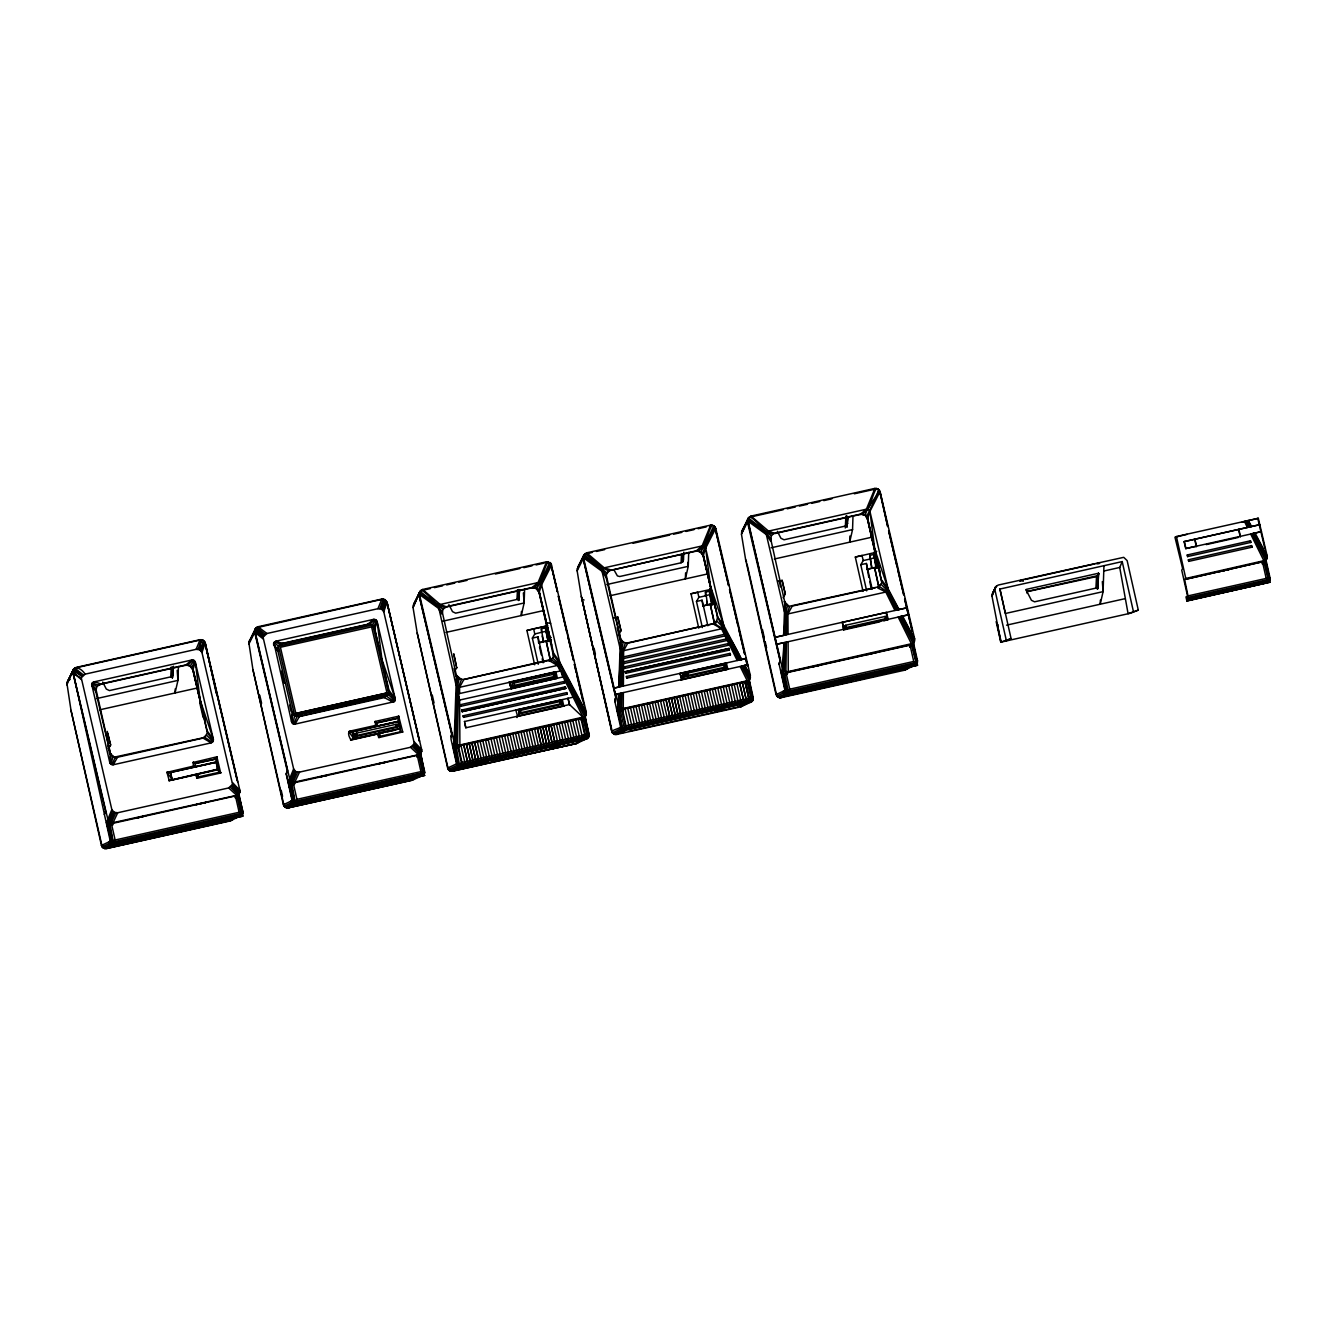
<?xml version="1.0" encoding="UTF-8"?>
<svg xmlns="http://www.w3.org/2000/svg" width="1337" height="1337" viewBox="0 0 1337 1337"><rect width="100%" height="100%" fill="white"/><g stroke="black" fill="none" stroke-linecap="round" stroke-linejoin="round"><path stroke-width="1.5" d="M623.41 685.981L623.543 663.436M623.56 661.932L623.577 658.556M623.36 692.566L623.259 708.493L622.123 711.217L625.449 725.924L623.644 728.698C628.306 732.175 620.953 731.122 616.775 734.548L612.413 732.86L615.137 734.598L624.513 730.186L751.645 701.758L753.199 697.446L749.054 679.012M623.594 656.868L623.627 650.668L627.939 642.83L713.005 623.811L716.849 621.103L723.334 627.504L740.046 659.893L746.33 658.506L614.001 688.137L615.455 694.371L747.801 664.756L743.088 665.793L749.856 678.912L748.67 681.803L745.361 683.675L748.77 698.365L745.411 683.642L746.33 681.419L623.744 708.827L622.407 709.462L638.735 705.786L642.362 722.147L625.449 725.924M110.453 844.717L103.3 848.059L101.445 845.419L71.011 710.365L66.883 683.073L73.518 669.269L76.159 667.414L200.132 639.688L203.324 640.239L205.213 642.863L239.858 790.317L239.34 793.493L235.797 797.554L234.727 796.1L236.014 795.498L235.095 797.721M104.954 846.622L104.838 848.661L106.475 848.611L230.432 820.901L242.248 814.918L241.646 815.52M423.461 774.875L424.046 774.257L296.012 803.604L286.77 807.983L285.232 807.381L283.377 804.74L252.944 669.687L248.816 642.395L255.367 628.958M413.049 607.499L419.985 591.338L422.626 589.483L546.582 561.774L550.994 563.445L586.325 712.404L583.534 719.507L587.912 738.108L576.615 743.506L452.675 771.215L449.499 770.563L447.644 768.006L417.194 632.953L413.049 607.499L419.4 592.876L437.934 606.831L442.163 611.494L456.335 675.235L459.076 679.029L463.872 679.48L551.145 659.492L558.498 664.974L562.91 677.007L561.657 670.673L457.989 693.903L459.46 700.137M450.987 770.73L460.463 766.836L587.595 738.408L585.589 739.311L589.316 735.684L584.837 717.033M624.078 729.985L621.789 728.448L612.413 732.86L611.744 731.356L581.294 596.285L577.149 570.832L577.818 567.306L584.052 554.688L586.676 552.833L710.649 525.123L713.841 525.675L715.73 528.299L750.391 675.753L747.6 682.856L751.962 701.457M909.728 646.907L910.631 644.685L909.344 645.286L909.728 646.907L912.987 645.052L913.355 642.278L917.5 660.712L917.149 663.804L788.061 692.65L777.9 697.262L776.045 694.622L745.611 559.551L741.45 534.098L748.352 517.954L750.993 516.099L874.95 488.389L878.142 488.924L880.03 491.548L914.692 639.019L911.901 646.122L916.564 664.171L905.032 670.104L780.975 697.697L778.084 696.828L776.463 694.505M991.987 596.135L995.513 586.943L998.154 585.071L1123.732 557.328L1127.141 560.621L1138.288 610.107L1130.634 613.182L1000.845 642.161L991.987 596.135L995.513 586.943M458.324 694.321L457.555 745.177L456.402 747.935L459.594 765.349C464.658 768.407 455.549 769.594 452.458 770.697M457.989 693.903L458.424 687.352L461.482 679.53L456.335 675.235M621.839 692.9L621.605 708.526L620.468 711.284L624.195 727.863L751.327 699.435L749.439 698.198L746.113 683.491L748.737 680.098L741.651 666.11M621.939 686.316L622.373 658.322M622.39 657.135L622.474 650.701L625.532 642.88C631.649 643.649 619.566 642.997 620.535 638.234L606.213 574.843L601.984 570.18L583.467 556.225L577.183 569.01M786.357 642.061L785.922 671.792L784.769 674.55L788.83 693.452L915.962 665.024L788.83 693.452L779.438 697.847L776.764 696.076L777.048 694.304M786.474 634.707L786.791 613.967L789.849 606.146L877.306 587.06L881.15 584.369L887.634 590.77L897.511 609.889L907.338 607.717L775.025 637.331L785.22 634.991L785.705 613.549L787.577 605.293C777.014 594.865 794.429 610.742 787.443 605.644M545.379 627.872L548.103 641.259L545.379 627.872L541.368 628.774L541.585 632.234M715.429 603.589L712.17 604.642L709.479 591.221L705.468 592.124L705.451 595.684L709.696 594.681L709.479 591.221M173.476 666.244L172.339 677.809L172.573 666.996M518.121 591.121L518.539 600.413L518.773 589.584L518.539 600.413L519.608 590.787M846.973 525.207L847.173 516.182L846.939 527.012L848.009 517.402M1027.184 593.361L1026.198 589.416L1098.446 573.255L1097.476 589.049L1097.777 575.779M171.938 668.533L172.339 677.809L172.557 668.717M620.401 693.218L620.067 707.942L618.881 710.816L622.49 729.818L624.061 730.403L751.645 701.758L740.731 706.838L616.675 734.448L615.154 733.411L615.137 734.598M620.569 686.616L621.404 650.3L623.276 642.027L620.385 638.585L606.146 577.584L606.079 575.194L608.719 570.866L695.875 550.911L700.555 551.713L703.312 555.557L717.635 616.524C716.716 624.513 711.551 622.691 722.548 628.323L725.958 635.693L622.34 658.857L622.106 657.202L725.724 634.022L725.958 635.693M785.036 642.362L784.368 671.207L783.181 674.082L787.343 692.833L788.395 693.251M1096.908 576.063L1097.476 589.049L1097.41 575.712L1026.716 591.522M538.259 664.255L532.36 638.117L537.992 636.847L538.627 642.98L546.215 641.225M538.761 642.562L546.148 640.908L550.46 661.096M702.878 605.912L710.248 604.257L702.878 605.912L702.092 600.196L696.477 601.449L702.36 627.588M866.66 590.854L860.777 564.715L866.393 563.462L868.816 577.484M867.178 569.161L874.565 567.523L867.028 569.579M784.201 635.225L785.671 603.99M178.406 666.478L177.955 680.399L175.047 692.984L175.231 688.889M524.605 589.065L524.137 602.987L521.246 615.572L521.413 611.477M683.775 552.181L683.508 560.019L681.335 562.727L619.733 576.514L617.41 575.929L613.9 569.746M688.705 552.415L688.254 566.336L685.346 578.904L685.614 572.788M849.914 536.037L849.663 542.17L852.555 529.586L853.006 515.664M1103.944 565.785L1103.092 591.639L1100.201 604.224L1100.368 600.129M623.961 708.326L622.825 711.05L617.61 709.863L618.864 706.805L618.58 693.636L618.179 705.318L616.842 708.577L621.789 728.448L616.842 708.577M614.001 688.137L618.797 687.017L620.385 638.585M776.713 696.126L786.106 691.714L781.911 673.129L783.164 670.071L783.983 642.596L782.479 668.567L781.142 671.842L785.304 690.26L787.343 692.833M783.599 635.359L784.836 601.483M109.784 762.541L110.219 752.296L95.896 688.906L91.668 684.26L92.086 683.19L93.908 681.903L191.793 660.01L194.015 660.394L195.319 662.216L213.385 739.378L213.018 741.567L211.179 742.871L113.311 764.747L111.088 764.363L109.784 762.541L91.668 684.26M291.583 721.88L292.034 711.652L294.775 715.445L299.438 716.248L386.694 696.259L394.047 701.741L394.833 700.922L395.2 698.716L377.134 621.571L375.814 619.75L373.591 619.365L275.706 641.242L273.884 642.545L291.583 721.88L292.903 723.718L295.126 724.102L394.047 701.741M456.469 674.884L454.112 741.968L452.775 745.227L456.936 763.661L460.028 766.636M103.3 848.059L104.854 847.474M777.9 697.262L778.385 696.259M170.768 676.823L171.286 666.996M516.968 599.427L517.486 589.6M681.068 562.76L681.486 554.905M845.268 527.998L845.903 516.199M1095.922 588.063L1096.541 576.28M113.762 844.065L111.472 842.527L107.294 823.926L113.979 812.278L117.723 812.746L228.66 787.944L232.554 784.301L201.971 652.523L199.831 649.832L196.088 649.347L85.15 674.149L81.256 677.792L111.84 809.57L113.979 812.278L109.35 825.13L113.327 842.778C118.04 846.237 110.436 845.368 106.375 848.51L231.919 820.233C234.543 817.342 230.983 821.737 230.432 818.578M295.577 803.403L293.288 801.866L289.093 783.281L295.778 771.616L299.521 772.101L410.476 747.283L414.353 743.656L383.786 611.861L381.647 609.171L377.903 608.703L266.949 633.504L263.055 637.147L293.639 768.925L295.778 771.616L291.165 784.468L295.276 803.052L297.533 803.637M172.339 677.809L173.125 668.132M518.539 600.413L519.324 590.72M682.789 561.807L683.424 554.07M847.725 517.319L846.939 527.012L846.455 515.881M1097.476 589.049L1098.747 573.556L1097.794 576.331L1026.816 591.756M286.786 806.796L286.77 807.983M110.252 763.577L111.205 754.452C107.963 749.004 113.729 760.552 117.472 757.243L202.539 738.225L206.533 735.183L213.018 741.567M292.068 722.933C293.02 708.343 290.898 716.599 299.287 716.599L384.354 697.58L388.348 694.521L394.833 700.922M197.408 773.922L195.586 774.825L197.107 778.251L198.344 776.964L197.191 773.789L198.127 776.947L218.967 772.351L215.959 758.998L195.169 763.41L195.586 766.803L193.547 766.101L166.975 772.335L169.247 780.708L217.63 769.794L216.694 762.09L170.351 772.552L171.921 780.023L218.366 769.243M378.906 737.589C381.864 736.236 377.168 729.601 379.925 736.286L400.782 731.707L398.443 721.228L377.485 725.907L375.63 725.139L375.162 721.445L398.677 716.181L402.721 731.957L378.906 737.589L377.402 734.163L378.689 733.144L400.181 728.581L400.348 729.668M1188.877 600.129L1184.599 579.506L1263.097 561.64L1262.897 563.696L1265.454 562.008L1267.158 555.958L1258.301 518.271L1176.426 536.538L1174.956 537.223L1182.61 568.576L1181.741 570.164L1188.509 600.296L1266.791 582.698L1269.331 581.06L1269.983 577.651L1265.821 559.234L1267.158 555.958L1255.025 533.028L1252.05 533.697L1265.504 560.32L1264.367 563.078L1268.746 581.662M199.831 649.832C200.266 635.292 206.633 637.766 199.831 649.832L204.528 641.376L201.219 650.969M383.017 610.324L386.343 600.714L381.647 609.171L383.585 598.993L387.011 602.218L421.673 749.673L421.155 752.831L417.612 756.909L416.542 755.438L417.812 754.837L416.91 757.06M1098.446 573.255L1097.41 575.712M111.088 764.363L112.96 756.09L111.055 754.803M292.903 723.718L294.625 715.796M107.929 824.411L112.124 843.062L113.327 842.778L110.152 825.364L113.979 812.278M289.728 783.766L293.939 802.417L295.143 802.116L291.967 784.702L295.778 771.616M173.208 674.082L171.036 676.806L109.433 690.577L106.308 689.056L102.698 682.071M519.408 596.686L517.235 599.394L455.633 613.165L452.508 611.644L448.898 604.658M847.825 523.285L845.652 525.993L784.034 539.78L780.908 538.243L777.315 531.257M1098.362 585.322L1096.19 588.046L1034.571 601.817L1031.445 600.296L1026.047 589.818M263.79 635.526L255.183 628.992L256.47 627.421L263.79 635.526L254.749 630.145L287.605 770.797L286.218 774.14L292.118 800.596L293.973 803.253L297.349 803.754L288.408 807.932L284.096 806.194L285.734 806.378M614.686 700.354L615.956 697.413L583.199 558.732L577.149 570.832M779.103 664.439L780.073 660.729L747.467 521.998L747.767 519.475L766.302 533.446L770.513 538.109L784.702 601.834M255.334 628.607L254.648 632.15L287.254 770.881L286.168 773.789M779.003 663.302L780.256 660.679L747.767 519.475M703.162 555.908L700.404 552.064L704.332 546.332L713.841 525.675L715.362 529.185L715.73 528.299L705.635 548.153L703.162 555.908L717.484 616.875C723.384 629.309 735.484 645.086 741.149 659.659M867.462 519.174L866.476 516.984L879.345 490.061L887.701 526.611L880.03 491.548L869.936 511.419L867.462 519.174L881.868 582.481L867.613 518.823L864.855 514.979L860.176 514.177L775.176 533.179C766.268 537.023 757.578 519.792 749.489 516.767L742.135 530.572M172.055 779.772L170.668 772.385L167.392 771.95L170.534 772.769L172.055 779.772L218.315 769.059M377.803 734.381L379.106 733.344L354.071 738.659C354.372 727.913 344.06 729.217 351.046 740.063L383.552 732.693M201.971 652.523L205.213 642.863L216.327 693.702M383.786 611.861L387.011 602.218L419.467 741.316L386.995 602.569L385.123 599.594L381.647 609.171M1098.68 573.306L1097.443 576.03M220.906 772.619L218.8 772.318L216.126 758.898L216.878 756.826L220.672 772.987L197.107 778.251M402.721 731.957L400.615 731.673L397.941 718.236L398.677 716.181L397.507 718.17L376.967 722.765L377.385 726.158L375.346 725.456L349.191 731.306L352.35 732.124L353.87 739.127M744.224 665.542L750.441 677.391L748.67 681.803L752.848 700.538L750.024 702.493M1254.407 533.162L1267.209 557.596L1265.454 562.008L1270 582.197L1186.905 601.048L1185.969 596.92L1187.039 596.419L1187.975 600.547L1186.905 601.048M66.883 683.073L73.518 669.269L81.992 676.171L74.655 668.082L67.518 681.385M110.069 752.647L95.829 691.664L96.749 686.683L92.086 683.19M395.234 699.853L389.05 692.65L374.795 628.975L372.037 625.131L367.374 624.329L282.358 643.348C275.806 644.668 280.051 653.994 273.483 643.598M561.891 671.709L584.67 716.749L459.193 745.144L456.001 744.592L454.112 741.968L419.467 594.514L437.968 607.967L442.096 614.235L442.998 609.254L419.985 591.338L413.066 605.661M614.853 700.003L615.755 697.463L583.166 558.732L584.854 554.387L577.818 567.306M583.149 557.094L584.052 554.688L606.914 572.955L608.719 570.866L603.171 568.292L585.171 553.501L584.804 554.387L592.458 552.348M680.316 673.38L681.736 679.647L679.848 673.413L726.375 663.002L727.846 669.252L680.951 680.032M783.348 642.729L776.647 644.284L908.976 614.669L899.584 616.741L913.037 643.364L787.56 671.742L784.368 671.207L782.479 668.567L747.834 521.112L766.335 534.583L770.463 540.85L771.365 535.87L748.352 517.954L741.483 532.26M212.232 742.403L204.745 737.255L207.385 732.943L213.419 740.514M232.554 784.301L239.925 791.955L237.819 796.401L241.93 814.968L242.883 811.509L238.638 794.429M239.707 816.556L113.712 844.499L241.328 815.837L239.34 816.74L243.05 813.097L238.738 793.092L239.858 790.317L232.538 782.58M389.201 692.299L388.348 694.521M288.057 806.763L288.324 807.832L412.247 780.123L415.59 776.83M288.324 807.832L412.364 780.223L422.793 775.376L424.865 772.452L420.587 753.75M588.18 737.456L589.316 735.684L584.988 715.663L586.325 712.404L559.635 661.949L553.568 653.175L539.246 592.207L536.488 588.364L531.808 587.561L446.809 606.58L442.998 609.254M753.199 697.446L752.564 700.839M894.921 610.457L885.813 592.057C872.827 585.105 878.091 590.319 882.002 582.13L888.052 589.701L898.514 609.672M914.324 665.742L916.597 664.071L917.5 660.712M1269.983 577.651L1269.064 581.01L1266.791 582.698M112.158 764.781L115.216 756.959L202.689 737.874L211.179 742.871M198.026 649.264L201.77 639.654M293.973 724.119L296.881 716.649M379.842 608.602L383.585 598.993L256.303 627.805L257.991 627.103M561.139 700.07L562.325 699.652L563.779 705.903L562.643 706.237L561.172 699.986L515.798 710.064L517.67 716.298M725.206 663.419L726.71 669.586M111.84 809.57L106.525 822.656L111.472 842.527L102.113 846.923L101.512 845.402L110.67 841.073M293.639 768.925L288.341 781.995L292.786 802.1M107.227 731.356L110.687 744.876L108.447 748.57M278.38 646.172L372.806 624.931L389.017 694.287L294.641 715.379L278.447 646.038L273.884 642.545M238.621 795.197L242.816 813.849L241.796 814.049L239.122 812.278L235.797 797.554L238.203 794.679L231.819 785.922L239.925 791.955M294.641 715.379L389.067 694.17M295.878 713.44L387.095 692.917L295.878 713.44L280.419 647.275L371.586 626.886L387.028 693.051M266.949 633.504L257.974 626.752L381.931 599.043L377.903 608.703M417.612 756.909L420.019 754.018L413.634 745.277L421.723 751.31L420.169 755.221L417.612 756.909L420.921 771.616L423.745 774.324M422.793 775.376L421.138 776.078L424.33 773.956L420.169 755.221L421.673 749.673L414.353 741.935M456.753 667.915L453.744 653.81L456.285 665.91M546.582 561.774L538.042 582.581L531.675 587.912L446.658 606.914C437.517 609.421 429.311 593.645 421.122 590.152L413.718 603.973M461.984 762.441L458.407 746.079L459.694 745.478L582.263 718.069L581.361 720.292L584.72 735.016L581.979 735.617L578.353 719.256M458.624 747.751L459.895 744.976L459.644 700.053L563.111 676.923L583.166 717.417L582.063 720.142L585.372 734.849L587.277 736.085L460.145 764.513L461.382 762.575L585.372 734.849M621.003 630.797L617.811 617.159L621.003 630.797L617.945 635.643M785.304 594.063L782.112 580.408L785.304 594.063L783.081 597.756M874.95 488.389L866.409 509.196L860.042 514.528L775.025 533.53L768.524 531.09L750.993 516.099L747.985 518.84M1102.34 581.578L1103.092 591.639L1005.357 613.499L999.892 588.932L1011.073 638.551L1005.825 641.008M66.85 684.895L72.95 670.79L81.992 676.171M81.256 677.792C65.262 671.441 76.627 661.447 85.15 674.149M96.749 686.683L100.559 683.992L185.559 664.99L190.238 665.793L192.996 669.62L207.385 732.943M95.829 691.664L91.718 685.396M92.855 682.355C97.768 687.168 106.425 684.31 93.908 681.903M112.809 756.441L115.082 757.31M117.472 757.243L113.311 764.747M105.439 811.526L104.37 814.434M100.409 684.343L185.408 665.341L191.793 660.01M185.408 665.341L187.832 665.274L192.929 659.993M192.846 669.971L195.319 662.216L200.149 700.103L213.385 739.378L207.168 730.938L192.846 669.971L190.088 666.144L194.015 660.394M191.843 667.781L194.851 661.18M204.528 641.376L237.652 781.978M254.598 630.529L263.055 637.147M254.648 632.15L263.071 638.852M278.564 646.022L280.202 644.3L274.67 641.71M273.517 644.735L277.645 651.002L277.712 648.261M280.068 644.651L282.358 643.348L275.706 641.242M292.034 711.652L277.795 650.651M299.287 716.599L295.126 724.102M282.224 643.699L367.224 624.68L373.591 619.365M367.224 624.68L369.63 624.63L374.744 619.332M374.661 629.326L377.134 621.571L381.964 659.459L395.2 698.716L388.983 690.293L374.661 629.326L371.903 625.482L375.814 619.75M373.658 627.137L376.65 620.535M354.723 733.746L354.79 736.804L397.306 727.311L397.724 726.309L397.239 724.236L395.735 724.37L356.427 733.161L354.723 733.746L354.79 736.804M419.4 592.876L419.099 595.383L451.705 734.113L450.953 738.91L456.569 763.828L458.424 766.469L461.616 767.037L585.957 739.144M419.617 592.224L422.626 589.483L440.157 604.474L446.658 606.914M384.354 697.58L392.994 702.209M397.239 724.236L397.306 727.311M457.304 677.374L454.797 743.456L453.544 746.514L457.739 765.098L448.313 769.527L417.194 632.953M459.076 679.029L457.354 686.951L456.001 744.592L454.814 747.467L458.975 766.218L449.499 770.664L448.346 769.46M531.675 587.912C542.655 586.408 542.672 569.01 548.237 561.724L547.869 562.61M553.434 653.526L553.501 655.882L539.095 592.558L536.338 588.715L540.265 582.982L549.791 562.325L549.423 563.211M538.109 590.369L550.994 563.445L550.627 564.331M539.095 592.558L541.585 584.804L551.663 564.949M512.322 683.692L512.405 686.767L554.922 677.257L555.323 676.255L554.838 674.182L553.334 674.316L514.026 683.107L512.322 683.692L512.405 686.767M518.739 711.017L518.823 714.075L561.339 704.566L561.757 703.58L561.273 701.507L559.752 701.624L520.444 710.415L518.739 711.017L518.823 714.075M583.166 558.732L583.467 556.225M586.308 553.719L586.676 552.833L604.224 567.824L610.875 569.93L608.569 571.217M533.664 682.004L534.165 680.784M458.324 693.786L459.61 693.502L459.577 687.318L463.872 679.48L548.939 660.461L557.445 665.442L560.203 671.007M548.788 660.812L551.145 659.492M585.807 715.562L559.267 664.155L552.649 658.105L553.635 655.531L559.685 663.085L586.375 714.042L584.62 718.454L581.311 720.325L580.927 718.704L582.263 718.069M554.838 674.182L554.922 677.257M606.146 577.584L602.034 571.317L583.517 557.863L614.134 688.07M561.273 701.507L561.339 704.566M621.371 640.724L618.797 687.017M695.725 551.262L702.109 545.931L710.649 525.123L710.281 526.009L712.303 525.073C706.721 532.36 706.705 549.758 695.725 551.262L610.725 570.264M702.159 553.719L715.044 526.795L714.677 527.68M682.422 675.419L684.527 673.831L723.835 665.041L725.339 664.907L725.841 666.979L725.423 667.982L682.906 677.491L682.422 675.419L688.488 674.065M682.906 677.491L682.823 674.416M717.484 616.875L723.701 625.298L741.801 659.509M771.365 535.87L773.02 534.131M860.042 514.528C871.022 513.024 871.039 495.609 876.604 488.339L876.236 489.225L878.142 488.924C879.779 495.994 861.496 511.753 866.476 516.984M843.63 626.836L845.753 625.248L885.061 616.457L886.565 616.324L887.049 618.396L886.632 619.399L844.115 628.908L844.048 625.833M879.362 586.458L886.849 591.589L896.258 610.173M881.802 580.124L888.002 588.564L899.099 609.538M886.565 616.324L886.632 619.399M1185.886 578.904L1176.426 536.538M228.66 787.944L236.699 795.331L111.088 823.091L108.33 821.386L112.592 811.124M109.55 822.506L108.564 824.879L112.174 843.898L110.302 841.257L104.42 814.417M410.476 747.283L418.514 754.686L292.903 782.446L290.146 780.724L294.391 770.48M291.349 781.861L290.363 784.234L293.973 803.253M117.723 812.746L111.807 825.28L115.132 840.004L113.879 841.942L241.011 813.514L237.284 796.936L238.203 794.679L230.449 787.192M112.509 825.13L113.428 822.907L112.141 823.508L112.509 825.13L110.152 825.364L106.525 822.656M299.521 772.101L293.622 784.635L296.931 799.342L295.694 801.281L422.826 772.87L419.083 756.291L420.019 754.018L412.264 746.547M288.341 781.995L291.967 784.702L294.324 784.468L295.243 782.245M459.193 745.144L458.073 747.868L461.382 762.575M787.56 671.742L786.44 674.466L789.749 689.19L788.512 691.129L915.644 662.701L913.739 661.464L910.413 646.757L911.533 644.033L898.18 617.059M781.142 671.842L784.769 674.55L787.125 674.316L788.262 671.592L788.095 641.676M196.088 649.347L200.132 639.688M843.747 629.894L842.394 622.273L843.747 629.894L879.846 621.839M883.857 620.936L888.152 619.349L886.515 612.396L841.992 622.457M1138.288 610.107L1128.077 613.666L1119.737 567.473L1122.211 561.59L999.842 589.065M205.564 722.565L192.093 666.277M551.763 645.153L538.761 590.904M111.088 823.091L115.767 812.846M292.903 782.446L297.583 772.184M252.944 669.687L283.795 804.623L285.232 807.381L294.173 803.203L295.711 803.804M449.984 769.661L449.499 770.563L451.037 771.248M248.816 642.395L254.782 630.479M248.799 644.217L254.849 632.117M741.45 534.098L747.5 521.998M992.021 594.313L994.929 588.497M511.219 688.856L509.715 682.455L555.925 672.01L557.395 678.243L511.219 688.856L509.414 682.405L511.336 688.622M556.259 678.578L554.788 672.344M251.473 637.749L256.503 627.772M994.778 589.467L996.65 585.74M1099.532 563.479L1096.908 563.796M532.36 638.117L534.783 633.972L533.63 628.808L547.802 625.649M696.477 601.449L698.883 597.321L697.73 592.157L691.012 593.795L698.75 628.139M860.777 564.715L863.201 560.571L862.031 555.423L855.312 557.061L863.05 591.405M216.126 758.898L216.878 756.826L193.046 762.508L195.001 763.678L215.959 758.998L217.262 757.093M112.726 843.63L241.913 814.734L241.73 813.715M374.861 721.863L376.817 723.033L397.774 718.353L399.078 716.448M294.541 802.985L423.729 774.09L424.631 773.187L420.42 754.536M458.975 766.218L588.163 737.322L584.988 715.663M623.042 729.567L752.23 700.672L753.132 699.769L748.937 681.118M916.53 663.921L917.433 663.035L913.238 644.384M1265.704 561.323L1269.916 579.991L1268.997 580.876L1188.844 598.809M108.648 748.102L110.687 744.876M454.898 670.689L456.936 667.447M548.07 641.309L551.329 640.423M730.052 653.442L730.403 654.946L730.035 653.342L626.418 676.522L626.786 678.126L730.537 654.896M193.547 766.101L193.046 762.508M375.346 725.456L377.385 726.158M249.467 640.707L250.637 639.404M992.672 592.625L993.842 591.322M102.113 846.923L104.838 848.661L113.762 844.483L112.174 843.898M232.404 818.796L221.975 822.222M412.916 778.602L413.701 779.471L414.788 778.318M452.575 771.098L576.498 743.389L579.255 741.651L576.615 743.506L491.03 762.073M855.981 680.5L907.656 668.249L904.898 669.987L904.43 668.985M907.455 668.199L906.035 669.018M916.263 664.706L917.149 663.804L916.346 662.901M550.994 659.843L552.783 657.754M196.706 778.017L198.344 776.964M378.521 737.372L380.143 736.319M237.819 796.401L235.797 797.554M400.131 728.398L399.445 729.15L398.51 721.428L352.166 731.891L353.72 739.361M110.152 825.364L112.743 823.057M291.967 784.702L294.541 782.412M1098.345 563.462L1099.515 562.944M195.987 775.042L197.308 774.006M612.463 732.81C610.675 729.885 616.725 729.751 620.986 727.01M170.668 772.385L215.909 762.408M1019.663 580.927L1022.889 579.974L1023.156 581.378M463.12 715.813L463.621 717.351L567.105 694.221L566.721 692.616L463.12 715.813L463.621 717.351M728.314 645.253L727.946 643.649L728.18 645.32L624.563 668.483L624.329 666.829L624.697 668.433M1242.992 521.814L1242.19 522.199L1258.301 518.271M168.696 780.541L172.256 779.304L169.247 780.708M350.495 739.896L353.653 738.408L348.79 731.69L352.35 732.124M351.046 740.063L354.071 738.659M234.844 818.211L238.421 816.539M241.964 814.868L242.432 813.915M292.485 800.428L283.377 804.74L284.397 804.439M284.046 806.244L292.987 802.066L294.173 803.203M458.357 746.113L580.927 718.704M460.981 745.511L464.724 761.823M480.083 741.25L483.827 757.561M482.807 740.631L486.551 756.959M485.532 740.029L489.275 756.341M488.272 739.411C505.169 735.283 469.387 743.857 488.122 739.227L491.999 755.739M490.997 738.809L494.723 755.121M493.721 738.191L497.464 754.519M496.445 737.589L500.188 753.901M499.186 736.971L502.913 753.299M424.364 772.686L420.537 752.43M414.988 778.368L420.353 775.861M507.358 735.149L511.102 751.461M510.099 734.531L513.826 750.859M512.823 733.929L516.567 750.241M515.547 733.311L519.291 749.639M518.271 732.709L522.015 749.021M521.012 732.091L524.739 748.419M523.736 731.489L527.463 747.801M456.936 763.661L447.644 768.006L448.647 767.705M526.46 730.871L530.204 747.199M529.185 730.269L532.928 746.581M531.925 729.651L535.652 745.979M534.65 729.049L538.376 745.377M553.752 724.771L557.429 741.116L554.705 741.717L551.061 725.356L554.705 741.717M556.476 724.169L560.153 740.497L562.944 739.862M559.2 723.551L562.894 739.896M561.924 722.949L565.618 739.277L568.342 738.676L564.715 722.314M567.389 721.729L571.066 738.057L573.807 737.456L570.164 721.094M572.838 720.509L576.531 736.837L579.255 736.236L575.629 719.874M625.048 708.861L628.774 725.172M633.22 707.039L636.964 723.35M647.877 720.91L644.133 704.599L671.475 698.466L675.168 714.81L671.475 698.466M649.598 703.379L653.325 719.69M652.322 702.761L656.066 719.089M655.046 702.159L658.79 718.47M657.787 701.541L661.514 717.869M660.511 700.939L664.238 717.25M663.236 700.321L666.979 716.649M581.043 740.815L588.781 737.188L587.979 736.303M671.425 698.499L687.853 694.805L691.53 711.15M682.338 696.059L686.082 712.37M687.853 694.805L693.301 693.585L696.995 709.93M693.301 693.585L704.215 691.145L707.891 707.507M626 725.824L622.457 709.429M695.975 693.001L699.719 709.329M698.699 692.399L702.443 708.727M701.44 691.781L705.167 708.109M704.215 691.145L731.506 685.045L735.183 701.39M706.889 690.56L710.632 706.889M709.613 689.959L713.356 706.287M639.638 722.765L636.011 706.404M712.354 689.34L716.03 705.702L642.428 722.13M715.078 688.739L718.754 705.067L716.08 705.669M717.802 688.12L721.545 704.432M650.551 720.325L646.924 703.964M720.526 687.519L724.27 703.83M723.267 686.9L726.994 703.212M725.991 686.299L729.735 702.61M731.506 685.045L736.954 683.825L740.648 700.17M736.954 683.825L746.33 681.419M683.291 713.005L679.664 696.644M688.756 711.785L685.112 695.424M694.204 710.565L690.577 694.204M718.754 705.067L749.439 698.198M732.392 702.025L728.765 685.664M737.857 700.805L734.23 684.444M752.881 699.268L749.188 680.433M750.492 701.641L740.598 706.738L740.113 705.719L742.219 706.17L740.598 706.738M776.112 694.605L785.304 690.26M917.182 662.534L912.82 641.71M909.444 667.414L914.809 664.907M1011.073 638.551L1000.778 642.161L996.149 621.605M1187.273 554.955L1187.64 556.56L1187.273 554.955L1250.463 540.8L1250.697 542.454L1250.463 540.8M1188.392 559.768L1188.76 561.373L1188.392 559.768L1251.582 545.596L1251.816 547.268L1251.582 545.596M1269.649 579.473L1265.287 558.665M1269.615 580.759L1268.813 579.857M199.731 702.66L203.14 717.518M545.931 625.248L549.34 640.122M110.704 845.619L109.768 841.508L108.715 841.992L109.634 846.12L242.916 816.055L238.354 795.866L238.738 793.092M397.891 721.679L351.982 731.974M564.532 683.073L460.931 706.27L460.563 704.666L564.147 681.469L564.532 683.073L564.147 681.469M460.931 706.27L460.697 704.599M461.783 710.014L462.151 711.618L461.783 710.014L565.384 686.817L565.752 688.421L462.151 711.618M709.696 594.681L711.735 604.809L716.548 603.739M109.634 846.12L242.916 816.055M710.331 604.575L714.56 624.429M291.449 805.476L424.715 775.41L291.449 805.476L290.513 801.348L291.583 800.846L292.519 804.974M298.051 803.604L297.165 803.804L421.506 775.911M464.708 723.116L465.811 727.796L464.557 721.462M727.194 640.44L623.46 663.67L623.226 661.999L726.827 638.835L727.061 640.507L725.005 635.877L726.091 635.627M623.46 663.67L623.226 661.999M566.721 692.616L567.105 694.221M875.885 551.713L876.738 551.312L874.331 551.847L877.757 566.721M729.417 650.083L625.666 673.313L625.298 671.709L729.049 648.462L729.283 650.133L729.049 648.462M477.359 741.851L481.086 758.179M869.769 555.373L871.824 568.125L869.769 555.373L873.78 554.487L876.504 567.857L879.729 566.855M625.666 673.313L625.432 671.642M873.78 554.487L876.036 568.075L879.679 567.189M626.418 676.522L626.786 678.126M501.91 736.369L505.637 752.681M504.634 735.751L508.378 752.079M874.632 567.824L878.877 587.695M615.455 694.371L618.58 693.636M627.772 708.259L631.499 724.57M630.496 707.641L634.239 723.952M638.735 705.786L644.2 704.566M645.086 721.545L641.459 705.184M787.125 674.316L786.774 672.695L788.061 672.093L910.631 644.685M785.32 694.822L784.401 690.694L783.332 691.196L784.251 695.307L917.533 665.258L912.987 645.052L914.742 640.657L901.94 616.223M779.387 697.73L790.017 693.636L788.329 693.686M1187.106 534.315L1176.844 536.805M917.533 665.258L784.251 695.307M1184.081 541.635L1259.805 524.672L1184.081 541.635L1185.718 548.588L1196.498 546.164L1194.877 539.212L1196.214 546.85M1185.718 548.588L1261.443 531.625L1255.025 533.028M1184.599 579.506L1263.097 561.64M1267.927 582.213L1188.927 599.745M68.688 680.082L70.209 679.38M565.25 686.884L565.618 688.488M412.03 779.738L413.367 779.137M576.297 743.004L577.634 742.403M740.397 706.337L741.734 705.752M355.207 735.818L397.724 726.309M512.806 685.764L555.323 676.255M519.241 713.072L561.757 703.58M683.324 676.489L725.841 666.979M844.533 627.905L887.049 618.396M102.448 845.118L101.512 845.402M1019.947 580.793L1022.939 580.342L1020.799 580.492M584.871 717.768L589.082 736.42L458.39 765.65L454.179 746.982M752.046 699.652L622.44 728.999L618.246 710.331M917.048 663.102L786.758 692.265L782.546 673.597M534.65 664.79L526.912 630.462L533.63 628.808M75.992 667.798L199.982 640.072M422.258 590.369L430.38 588.564M434.441 587.645L442.58 585.823M446.642 584.921L454.781 583.099M458.825 582.197L466.964 580.375M495.392 574.024L519.809 568.559M523.837 567.657L531.992 565.835M536.02 564.933L544.192 563.111M596.469 551.446L604.642 549.624M633.053 543.273L669.653 535.084M673.698 534.182L681.837 532.36M685.898 531.457L694.02 529.636M698.098 528.733L706.22 526.912M752.647 516.533L783.164 509.715M787.209 508.812L795.348 506.99M799.392 506.088L807.548 504.266M811.592 503.347L819.731 501.542M823.776 500.623L831.915 498.801M854.259 493.804L874.582 489.275M96.498 698.599L177.955 680.399L177.186 670.338M442.697 621.204L524.137 602.987L523.385 592.943M606.797 584.536L688.254 566.336L687.937 562.309M771.098 547.802L852.555 529.586M99.723 709.813L197.675 687.92M445.923 632.418L543.875 610.508M610.023 595.75L707.975 573.857M774.324 559.016L872.292 537.106M526.912 630.462L547.201 625.917M691.012 593.795L711.301 589.266M855.312 557.061L876.203 552.248M534.783 633.972L545.596 631.331M869.752 558.95L874.014 557.93M698.883 597.321L706.27 595.667L705.468 592.124M863.201 560.571L870.571 558.933M778.101 581.311L782.112 580.408M613.533 618.179L617.811 617.159M547.652 638.016L550.861 637.298M547.752 638.484L550.961 637.766M712.086 603.121L715.295 602.402M712.136 603.488L715.345 602.77M548.086 640.473L551.295 639.755M712.186 603.806L715.395 603.087M876.487 567.072L879.696 566.353M548.12 640.975L551.312 640.022M712.203 604.09L715.412 603.371M876.52 567.356L879.729 566.637M547.618 641.476L550.844 640.757M627.788 643.181L713.005 623.811L721.512 628.791L724.253 634.356L725.724 634.022M875.133 587.879L792.239 606.079L787.928 613.934L788.045 634.356M508.779 682.204L554.17 672.043M624.195 666.879L727.946 643.649M1024.894 579.523L1094.853 563.88M216.644 761.873L195.687 766.552L193.815 765.783L195.586 766.803M625.298 671.709L728.916 648.529M1206.241 544.61L1238.329 537.441M462.284 711.568L565.752 688.421M1103.593 571.083L1119.737 567.473M354.806 738.91L400.214 728.749M387.513 731.807L395.468 730.035M1187.64 556.56L1250.83 542.404M464.34 721.562L573.138 697.179M1188.76 561.373L1251.95 547.201M465.811 727.796L569.495 704.566L583.166 717.417M564.231 706.02L516.867 716.615L517.001 717.534M450.786 736.654L451.856 734.08L419.099 595.383M1186.086 578.403L1265.504 560.32L1266.64 559.133L1253.371 533.396M112.141 823.508L234.727 796.1M416.542 755.438L293.956 782.847L294.324 784.468M786.774 672.695L909.344 645.286M458.775 747.701L454.814 747.467L452.775 745.227M1006.544 625.164L1124.718 598.742M1188.292 595.834L1266.206 578.42L1268.111 579.656L1188.61 597.422M1188.727 598.107L1269.515 580.057M115.132 840.004L239.122 812.278M296.931 799.342L420.921 771.616M789.749 689.19L913.739 661.464M1187.975 600.547L1270 582.197M113.327 842.778L241.796 814.049M295.143 802.116L423.528 773.07M108.28 847.641L116.403 845.836M120.464 844.917L128.586 843.112M132.647 842.193L217.914 823.141M410.008 780.19L288.19 807.414L285.416 806.946M454.48 770.246L486.969 762.976M624.68 732.225L613.599 733.996L622.541 729.818L620.619 727.178L614.936 701.691M628.741 731.306L738.358 706.805M782.88 696.844L851.92 681.402M872.225 653.375C885.712 650.601 857.936 656.534 871.44 653.76M652.239 702.577C665.709 699.786 637.95 705.719 651.437 702.944M141.271 816.991C127.867 819.748 155.577 813.832 142.073 816.606M883.322 673.898C869.835 676.672 897.628 670.739 884.125 673.53M1096.858 563.429L1098.88 563.027M381.78 599.427L383.569 599.36M779.387 697.329L781.075 697.814M170.534 772.769L166.975 772.335L171.838 779.07M546.415 622.691L550.61 623.376M400.782 731.707L402.487 732.325M218.967 772.351L220.672 772.987M862.449 514.461L864.705 515.33M698.148 551.212L700.404 552.064M534.081 587.862L536.338 588.715M369.63 624.63L371.903 625.482M187.832 665.274L190.088 666.144M788.379 693.669L784.936 690.444M104.787 848.126L101.863 845.302L71.011 710.365M583.116 599.594L584.068 600.029M375.162 721.445L376.967 722.765M193.347 762.09L195.169 763.41M256.47 627.421L265.161 634.239M74.655 668.082L83.345 674.901M81.256 679.514L73 672.427L108.33 821.386M448.647 769.243L449.667 770.212M997.97 624.897L997.151 624.061L1001.212 642.094M413.634 745.277L421.155 752.831M231.819 785.922L239.34 793.493M414.353 743.656L421.723 751.31M746.598 562.025L745.611 559.551M581.294 596.285L611.694 729.233M1248.374 520.461L1251.566 526.477M902.559 616.09L914.692 639.019M744.91 665.391L750.391 675.753M1247.805 520.578L1250.981 526.611M1246.853 520.795L1249.978 526.845M900.887 616.457L914.174 642.178M1245.649 521.062L1248.725 527.112M725.958 635.058L738.676 660.211M1244.396 521.346L1247.388 527.413M1250.663 534.015L1264 560.972L1262.897 563.696L1266.206 578.42M727.144 640.172L737.222 660.528M740.146 666.444L747.233 680.767L623.259 708.493L618.864 706.805L615.588 694.304M869.936 511.419L868.632 509.581L866.409 509.196L768.524 531.09L766.703 532.377L766.335 534.583L784.401 611.728L785.705 613.549L787.928 613.934L885.813 592.057L887.634 590.77L888.002 588.564L869.936 511.419L874.782 549.29L888.002 588.564M705.635 548.153L704.332 546.332L702.109 545.931L604.224 567.824L602.402 569.111L602.034 571.317L620.101 648.462L621.404 650.3L623.627 650.668L721.512 628.791L723.334 627.504L723.701 625.298L705.635 548.153L710.465 586.041L723.701 625.298M290.146 780.724L254.815 631.766M620.669 727.161L621.337 728.682M612.145 731.239L612.747 732.576M292.987 802.066L286.402 774.09M110.369 841.24L111.038 842.745M72.9 672.795L105.656 811.475L104.386 814.099L72.85 671.157M1257.783 518.505L1264.752 548.12M1238.981 529.352L1240.335 536.989L1238.58 529.536M904.714 598.993L912.269 631.164M886.113 612.597L887.868 620.034M885.061 616.457L885.545 618.53M845.753 625.248L846.237 627.304M779.12 580.843L780.541 586.91M728.598 585.472L715.83 531.19L728.531 585.489M744.659 653.826L729.534 589.5L737.94 625.699M745.611 657.854L747.5 665.893M723.835 665.041L724.32 667.113M684.527 673.831L685.012 675.904M617.193 627.688L620.034 639.838M551.312 565.835L557.445 591.957L551.73 567.857M574.459 664.339L583.918 704.549M553.334 674.316L553.819 676.388M559.752 701.624L560.236 703.697M514.026 683.107L514.511 685.179M520.444 710.415L520.929 712.487M454.079 668.4L455.984 676.489M395.735 724.37L396.22 726.426M356.427 733.161L356.912 735.216M281.639 671.141L284.48 683.224M289.628 705.167L291.098 711.434M216.076 762.324L217.781 769.56M107.829 745.812L109.718 753.918M897.077 566.838L888.604 530.655L903.762 594.982L898.013 570.866M904.597 599.026L912.118 631.198M867.512 517.67L879.963 572.203L866.694 515.48M738.876 629.727L744.525 653.86M745.461 657.871L747.35 665.926M703.212 554.404L715.663 608.937L702.861 554.237M566.788 632.2L558.314 596.001L573.506 660.328L567.724 636.228M574.308 664.372L576.197 672.411M577.133 676.438L582.782 700.571M539.112 591.071L551.295 643.147M205.062 643.247L237.05 779.989M192.444 666.478L205.096 720.559M107.695 733.344L110.035 743.339M622.106 657.202L622.474 658.807M458.207 693.803L459.644 700.053M1261.827 562.225L1262.195 563.863M1184.331 541.518L1185.936 548.488M744.993 682.054L745.361 683.675M739.679 683.224L743.372 699.552L739.628 683.24M1264.919 562.543L1268.897 580.191M1122.211 561.59L1133.341 611.21M994.979 590.169L1006.143 639.654M912.436 645.587L916.413 663.236M874.565 567.523L879.077 587.595M866.393 563.462L872.159 589.032M869.702 581.445L871.49 589.35M784.969 690.427L779.07 663.971M762.474 629.593L764.296 637.682M765.199 641.727L766.569 647.793M747.049 564.03L776.012 692.499M748.135 682.321L752.113 699.986M710.248 604.257L714.777 624.329M706.688 601.199L707.524 604.859L706.27 595.667M702.092 600.196L707.858 625.783M668.751 699.084L672.427 715.429L668.701 699.101M594.063 648.127L595.433 654.194M581.679 597.622L611.811 731.339M584.085 718.972L588.063 736.637M546.148 640.908L550.677 660.996M541.368 628.774L543.424 641.526L542.187 636.011M537.992 636.847L543.758 662.433M539.513 646.924L541.301 654.829M542.187 658.79L543.073 662.734M432.235 694.906L434.057 702.995M419.634 755.756L423.612 773.404M259.779 695.223L261.601 703.312M281.205 790.284L282.558 796.351M241.228 813.815L241.847 816.556M216.26 761.538L217.162 765.549M614.886 701.708L614.719 700.354M1265.821 559.234L1265.955 560.654M682.238 554.471L682.555 561.891M682.823 554.738L682.672 561.941L682.856 554.654M438.335 605.761L456.034 685.112L457.354 686.951L459.577 687.318L557.445 665.442L559.267 664.155L559.635 661.949L541.585 584.804L540.265 582.982L538.042 582.581L440.157 604.474L438.335 605.761M469.22 743.656L472.847 760.018L469.22 743.656M471.944 743.054L475.588 759.416L471.944 743.054M569.495 704.566L568.041 698.332L569.495 704.566M537.424 728.414L541.067 744.793L537.424 728.414M540.148 727.796L543.791 744.174L540.148 727.796M542.889 727.194L546.515 743.573L542.889 727.194M545.613 726.576L549.24 742.954L545.613 726.576M548.337 725.974L551.98 742.353L548.337 725.974M674.199 697.864L677.842 714.225L674.199 697.864M676.94 697.245L680.566 713.624L676.94 697.245M742.419 682.605L746.046 698.967L742.419 682.605M710.081 588.564L713.39 603.488L710.081 588.564M463.772 744.876L467.398 761.254L463.772 744.876M466.496 744.274L470.123 760.636L466.496 744.274M474.685 742.436L478.312 758.798L474.685 742.436M666.027 699.686L669.653 716.064L666.027 699.686M196.255 804.573L205.614 802.501L196.255 804.573M318.925 777.131L328.284 775.076L318.925 777.131M115.099 845.786L124.458 843.714L115.099 845.786M378.053 763.912L387.429 761.839L378.053 763.912M386.527 784.819L395.886 782.763L386.527 784.819M550.777 748.102L560.136 746.029L550.777 748.102M811.592 667.013L820.951 664.94L811.592 667.013M714.877 711.434L724.236 709.379L714.877 711.434M1219.745 571.501L1229.121 569.445L1219.745 571.501"/></g></svg>
